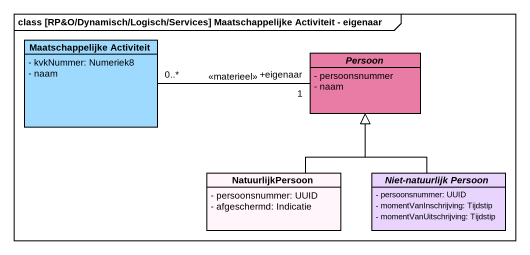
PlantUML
@startuml
mainframe class [RP&O/Dynamisch/Logisch/Services] Maatschappelijke Activiteit - eigenaar
hide circle
hide empty members
skinparam classAttributeIconSize 0
class "Maatschappelijke Activiteit" as Maatschappelijke_Activiteit #9EDAFD {
  - kvkNummer: Numeriek8
  - naam
}
abstract class Persoon #E87CA4 {
  - persoonsnummer
  - naam
}
class NatuurlijkPersoon #FFF5FA {
  - persoonsnummer: UUID
  - afgeschermd: Indicatie
}
abstract class "Niet-natuurlijk Persoon" as Niet_natuurlijk_Persoon #E9D4FE {
  - persoonsnummer: UUID
  - momentVanInschrijving: Tijdstip
  - momentVanUitschrijving: Tijdstip
}
Maatschappelijke_Activiteit "0..*" -right- "+eigenaar\n1" Persoon : <<materieel>>
NatuurlijkPersoon -up-|> Persoon
Niet_natuurlijk_Persoon -up-|> Persoon
@enduml
